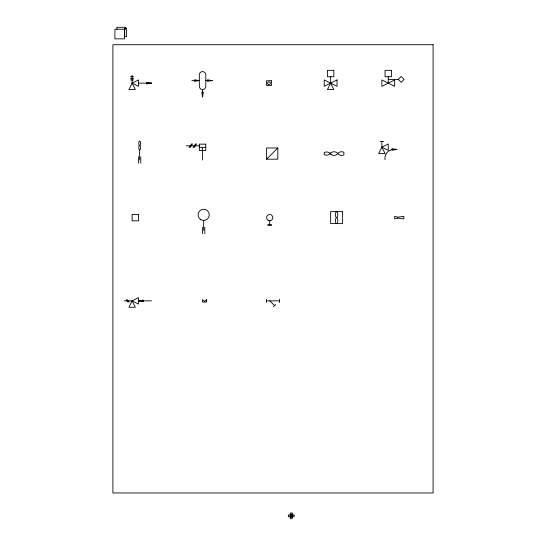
<?xml version="1.0" encoding="UTF-8"?>
<svg xmlns="http://www.w3.org/2000/svg" width="546" height="546" viewBox="0 0 546 546"><rect width="100%" height="100%" fill="white"/><g stroke="black" fill="none" stroke-linecap="round" stroke-linejoin="round"><path stroke-width="0.82" d="M202.559 96.97L203.358 92.165L201.761 92.165L202.559 96.97L202.559 89.537A3.235 3.235 0 0 1 199.324 86.302L199.324 74.85A3.235 3.235 0 0 1 202.559 71.608A3.235 3.235 0 0 1 205.794 74.85L205.794 86.302A3.235 3.235 0 0 1 202.559 89.537M132.118 83.135L138.52 86.336L138.52 79.934L132.118 83.135L128.917 89.537L135.319 89.537L132.118 83.135L132.118 75.13M132.118 300.86L138.52 304.061L138.52 297.659L132.118 300.86L128.917 307.268L135.319 307.268L132.118 300.86L124.113 300.86M330.63 83.135L327.429 89.537L333.838 89.537L330.63 83.135L330.63 76.733M381.866 147.174L388.267 150.375L388.267 143.973L381.866 147.174L378.658 153.576L385.067 153.576L381.866 147.174L381.866 141.469M189.066 147.577L191.639 143.857M190.035 147.577L192.608 143.857M193.086 147.577L195.652 143.857M194.048 147.577L196.621 143.857M266.598 159.179L277.805 147.973L277.805 159.179L266.598 159.179L266.598 147.973L277.805 147.973M398.259 79.409L401.18 76.488L404.101 79.409L401.18 82.33L398.259 79.409L388.267 79.409M273.471 306.797L275.73 304.531M151.495 83.135L146.69 83.934L146.69 82.337L151.495 83.135L138.52 83.135M199.324 80.576L194.519 81.374L194.519 79.777L199.324 80.576L191.892 80.576M212.203 80.576L207.398 81.374L207.398 79.777L212.203 80.576L205.794 80.576M138.52 300.86L143.325 300.061L143.325 301.665L138.52 300.86L151.495 300.86M139.551 145.489L139.367 145.379A1.665 1.665 0 0 1 139.025 144.84A3.296 3.296 0 0 1 138.841 144.164A5.74 5.74 0 0 1 138.841 142.335A3.296 3.296 0 0 1 139.025 141.66A1.665 1.665 0 0 1 139.367 141.121L139.878 141.08A1.665 1.665 0 0 1 140.267 141.66A3.296 3.296 0 0 1 140.452 142.335A5.74 5.74 0 0 1 140.452 144.164A3.296 3.296 0 0 1 140.267 144.84A1.665 1.665 0 0 1 139.926 145.379L139.367 145.618A1.665 1.665 0 0 0 139.025 146.157A3.296 3.296 0 0 0 138.841 146.826A5.74 5.74 0 0 0 138.841 148.662A3.296 3.296 0 0 0 139.025 149.338A1.665 1.665 0 0 0 139.367 149.87L139.926 149.87A1.665 1.665 0 0 0 140.267 149.338A3.296 3.296 0 0 0 140.452 148.662A5.74 5.74 0 0 0 140.452 146.826A3.296 3.296 0 0 0 140.267 146.157A1.665 1.665 0 0 0 139.926 145.618L139.674 145.495M139.646 149.993L139.646 159.978M130.48 76.733L133.681 76.733M130.48 78.331L133.681 78.331M130.48 79.934L133.681 79.934M380.057 141.469L383.674 141.469M186.227 145.837L199.358 145.837M199.358 147.352L205.76 147.352M267.738 224.474L271.655 224.474M267.738 225.45L271.655 225.45M266.598 300.86L279.402 300.86M290.288 514.858L292.171 514.858M290.288 516.898L292.171 516.898M269.799 300.86L274.604 305.664M127.252 299.686L129.088 302.095M126.222 299.686L128.057 302.095M388.267 76.733L388.267 83.135M292.206 514.974L292.206 516.782M279.402 299.263L279.402 302.464M269.697 220.714L269.697 224.474M266.598 299.263L266.598 302.464M204.805 227.218L204.805 233.62M203.678 220.434L203.678 230.419M202.559 147.352L202.559 159.978M202.559 227.218L202.559 233.62M140.766 156.777L140.766 163.186M138.52 156.777L138.52 163.186M124.522 29.245L124.522 38.848L114.913 38.848L114.913 29.245L125.635 29.218L125.635 27.3L116.926 27.3L116.926 29.218M385.012 159.698A8.866 8.866 0 0 1 393.864 149.44M330.78 154.122A4.709 4.709 0 0 0 337.332 154.081A5.023 5.023 0 0 1 343.884 152.266L343.884 154.893A5.023 5.023 0 0 1 337.332 153.071A4.709 4.709 0 0 0 330.78 153.03M330.78 152.9A4.975 4.975 0 0 1 324.228 154.6L324.228 152.559A4.975 4.975 0 0 1 330.78 154.252M336.281 211.752L336.254 211.78A2.225 2.225 0 0 0 335.797 212.496A4.388 4.388 0 0 0 335.558 213.39A7.658 7.658 0 0 0 335.558 215.841A4.388 4.388 0 0 0 335.797 216.735A2.225 2.225 0 0 0 336.254 217.451L337.005 217.772A2.225 2.225 0 0 1 337.455 218.489A4.388 4.388 0 0 1 337.701 219.39A7.658 7.658 0 0 1 337.701 221.833A4.388 4.388 0 0 1 337.455 222.734A2.225 2.225 0 0 1 337.005 223.444L336.254 223.444A2.225 2.225 0 0 1 335.797 222.734A4.388 4.388 0 0 1 335.558 221.833A7.658 7.658 0 0 1 335.558 219.39A4.388 4.388 0 0 1 335.797 218.489A2.225 2.225 0 0 1 336.254 217.772L337.005 217.451A2.225 2.225 0 0 0 337.455 216.735A4.388 4.388 0 0 0 337.701 215.841A7.658 7.658 0 0 0 337.701 213.39A4.388 4.388 0 0 0 337.455 212.496A2.225 2.225 0 0 0 337.005 211.78L336.316 211.725M206.668 299.658L204.614 301.358L202.559 299.658L202.559 302.068L206.668 302.068L206.668 299.658M337.039 79.934L324.228 86.336L324.228 79.934L337.039 86.336L337.039 79.934M394.669 79.934L381.866 86.336L381.866 79.934L394.669 86.336L394.669 79.934M397.863 218.066L394.669 218.878L394.669 216.346L397.863 217.165L403.828 216.346L403.828 218.878L397.863 218.066M396.894 149.44L392.096 150.239L392.096 148.642L396.894 149.44M126.59 28.262L124.672 28.262L124.672 36.671L126.59 36.671L126.59 28.262M433.094 44.717L112.906 44.717L112.906 492.97L433.094 492.97L433.094 44.717M333.838 70.332L327.429 70.332L327.429 76.733L333.838 76.733L333.838 70.332M391.468 70.332L385.067 70.332L385.067 76.733L391.468 76.733L391.468 70.332M271.396 80.733L266.598 80.733L266.598 85.538L271.396 85.538L271.396 80.733M205.76 144.151L199.358 144.151L199.358 150.553L205.76 150.553L205.76 144.151M342.622 211.616L330.63 211.616L330.63 223.607L342.622 223.607L342.622 211.616M138.52 214.414L132.118 214.414L132.118 220.816L138.52 220.816L138.52 214.414M292.171 513.056L290.288 513.056L290.288 518.7L292.171 518.7L292.171 513.056M294.096 514.974L288.363 514.974L288.363 516.782L294.096 516.782L294.096 514.974M268.147 220.304A3.105 3.105 0 0 0 272.802 217.615A3.105 3.105 0 0 0 268.147 214.926A3.105 3.105 0 0 0 268.147 220.304M200.88 219.683A5.603 5.603 0 0 0 209.282 214.831A5.603 5.603 0 0 0 200.88 209.978A5.603 5.603 0 0 0 200.88 219.683M268.298 84.453A1.385 1.385 0 0 0 270.379 83.245A1.385 1.385 0 0 0 268.298 82.043A1.385 1.385 0 0 0 268.298 84.453"/></g></svg>
